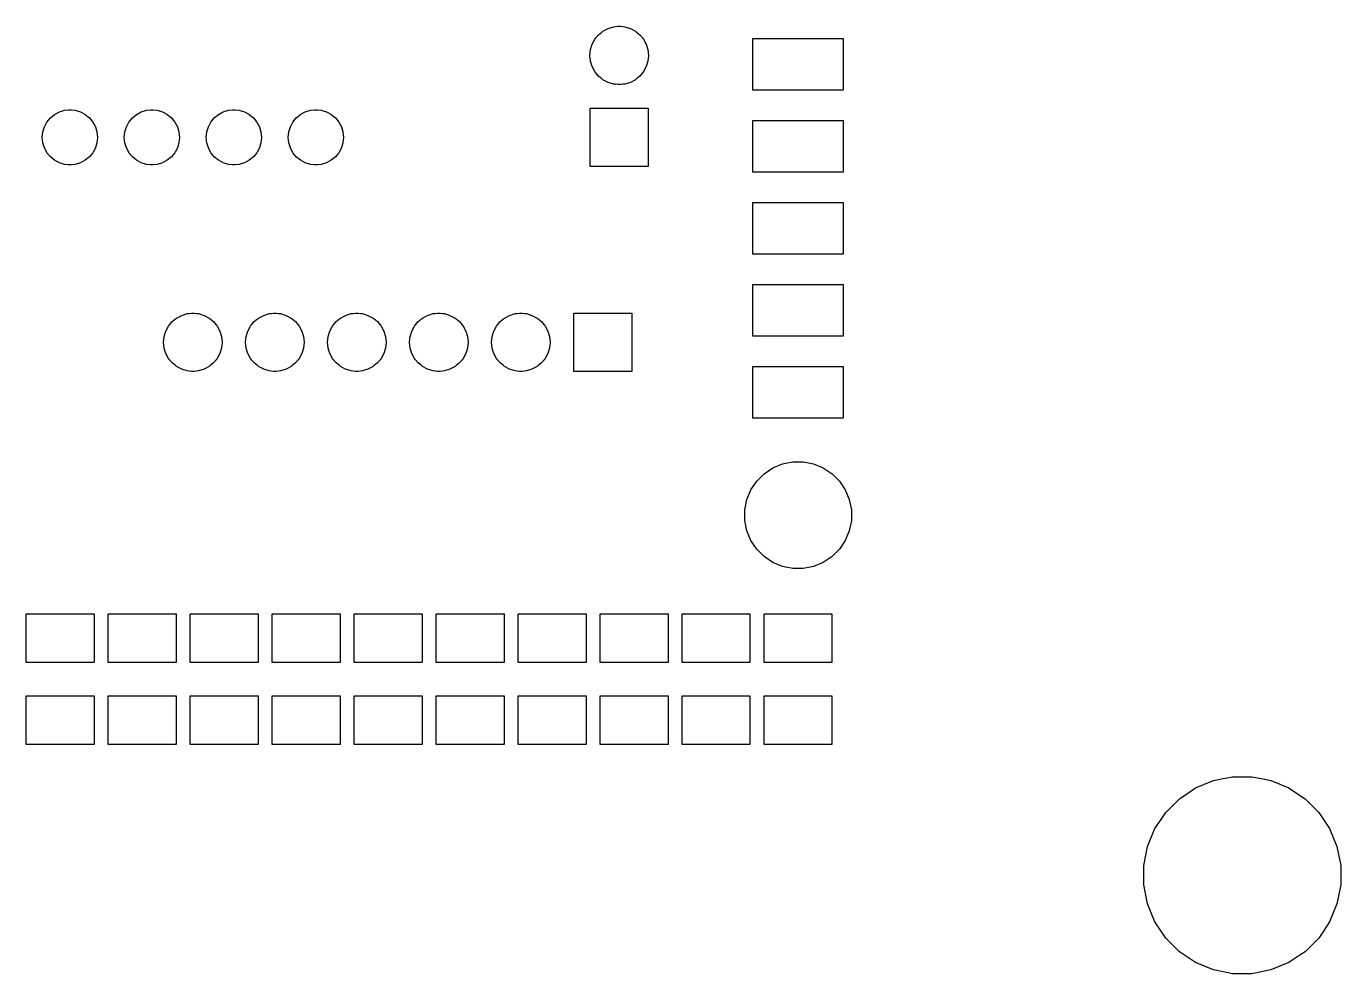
# Model space of a CAD drawing. Extents: x 80 to 161, y -179 to -63.
# Drawn here: x 120.57 to 161.29, y -178.31 to -148.96 of the extents above; entities that cross this region are included whole.
import ezdxf

# ---------------------------------------------------------------- set-up
doc = ezdxf.new("R2010")
doc.units = 0
doc.header["$MEASUREMENT"] = 0
doc.layers.add('BLACK', color=7, linetype='CONTINUOUS')

msp = doc.modelspace()

# ---------------------------------------------------------------- linework, layer by layer
at = {"layer": 'BLACK', "linetype": 'CONTINUOUS'}
for p, q in [((138.435, -149.107), (138.592, -149.024)), ((138.592, -149.024), (138.761, -148.972)), ((138.761, -148.972), (138.828, -148.966)), ((138.828, -148.966), (138.894, -148.959)), ((138.894, -148.959), (138.982, -148.959)), ((138.982, -148.959), (139.048, -148.966)), ((139.048, -148.966), (139.115, -148.972)), ((139.115, -148.972), (139.284, -149.024)), ((139.284, -149.024), (139.441, -149.107)), ((138.102, -149.514), (138.185, -149.357)), ((138.185, -149.357), (138.215, -149.321)), ((138.215, -149.321), (138.298, -149.22)), ((138.298, -149.22), (138.399, -149.137)), ((138.399, -149.137), (138.435, -149.107)), ((139.441, -149.107), (139.477, -149.137)), ((139.477, -149.137), (139.578, -149.22)), ((139.578, -149.22), (139.661, -149.321)), ((139.661, -149.321), (139.691, -149.357)), ((139.691, -149.357), (139.774, -149.514)), ((143.079, -150.936), (143.079, -149.334)), ((143.079, -149.334), (145.881, -149.334)), ((145.881, -149.334), (145.881, -150.936)), ((138.033, -149.86), (138.05, -149.683)), ((138.05, -150.037), (138.033, -149.86)), ((138.05, -149.683), (138.102, -149.514)), ((139.774, -149.514), (139.826, -149.683)), ((139.826, -149.683), (139.843, -149.86)), ((139.843, -149.86), (139.826, -150.037)), ((138.102, -150.206), (138.05, -150.037)), ((138.185, -150.363), (138.102, -150.206)), ((139.774, -150.206), (139.691, -150.363)), ((139.826, -150.037), (139.774, -150.206)), ((138.215, -150.399), (138.185, -150.363)), ((138.298, -150.5), (138.215, -150.399)), ((138.399, -150.583), (138.298, -150.5)), ((138.435, -150.613), (138.399, -150.583)), ((138.592, -150.696), (138.435, -150.613)), ((139.441, -150.613), (139.284, -150.696)), ((139.477, -150.583), (139.441, -150.613)), ((139.578, -150.5), (139.477, -150.583)), ((139.661, -150.399), (139.578, -150.5)), ((139.691, -150.363), (139.661, -150.399)), ((138.761, -150.748), (138.592, -150.696)), ((138.828, -150.754), (138.761, -150.748)), ((138.894, -150.761), (138.828, -150.754)), ((138.982, -150.761), (138.894, -150.761)), ((139.048, -150.754), (138.982, -150.761)), ((139.115, -150.748), (139.048, -150.754)), ((139.284, -150.696), (139.115, -150.748)), ((145.881, -150.936), (143.079, -150.936)), ((121.209, -151.925), (121.315, -151.795)), ((121.315, -151.795), (121.445, -151.689)), ((121.445, -151.689), (121.46, -151.681)), ((121.46, -151.681), (121.593, -151.61)), ((121.593, -151.61), (121.753, -151.561)), ((121.753, -151.561), (121.878, -151.549)), ((121.878, -151.549), (121.962, -151.549)), ((121.962, -151.549), (122.087, -151.561)), ((122.087, -151.561), (122.247, -151.61)), ((122.247, -151.61), (122.38, -151.681)), ((122.38, -151.681), (122.395, -151.689)), ((122.395, -151.689), (122.525, -151.795)), ((122.525, -151.795), (122.631, -151.925)), ((123.749, -151.925), (123.855, -151.795)), ((123.855, -151.795), (123.985, -151.689)), ((123.985, -151.689), (124, -151.681)), ((124, -151.681), (124.133, -151.61)), ((124.133, -151.61), (124.293, -151.561)), ((124.293, -151.561), (124.418, -151.549)), ((124.418, -151.549), (124.502, -151.549)), ((124.502, -151.549), (124.627, -151.561)), ((124.627, -151.561), (124.787, -151.61)), ((124.787, -151.61), (124.92, -151.681)), ((124.92, -151.681), (124.935, -151.689)), ((124.935, -151.689), (125.065, -151.795)), ((125.065, -151.795), (125.171, -151.925)), ((126.289, -151.925), (126.395, -151.795)), ((126.395, -151.795), (126.525, -151.689)), ((126.525, -151.689), (126.54, -151.681)), ((126.54, -151.681), (126.673, -151.61)), ((126.673, -151.61), (126.833, -151.561)), ((126.833, -151.561), (126.958, -151.549)), ((126.958, -151.549), (127.042, -151.549)), ((127.042, -151.549), (127.167, -151.561)), ((127.167, -151.561), (127.327, -151.61)), ((127.327, -151.61), (127.46, -151.681)), ((127.46, -151.681), (127.475, -151.689)), ((127.475, -151.689), (127.605, -151.795)), ((127.605, -151.795), (127.711, -151.925)), ((128.829, -151.925), (128.935, -151.795)), ((128.935, -151.795), (129.065, -151.689)), ((129.065, -151.689), (129.08, -151.681)), ((129.08, -151.681), (129.213, -151.61)), ((129.213, -151.61), (129.373, -151.561)), ((129.373, -151.561), (129.498, -151.549)), ((129.498, -151.549), (129.582, -151.549)), ((129.582, -151.549), (129.707, -151.561)), ((129.707, -151.561), (129.867, -151.61)), ((129.867, -151.61), (130, -151.681)), ((130, -151.681), (130.015, -151.689)), ((130.015, -151.689), (130.145, -151.795)), ((130.145, -151.795), (130.251, -151.925)), ((138.037, -153.301), (138.037, -151.499)), ((138.037, -151.499), (139.839, -151.499)), ((139.839, -151.499), (139.839, -153.301)), ((143.079, -153.476), (143.079, -151.874)), ((143.079, -151.874), (145.881, -151.874)), ((145.881, -151.874), (145.881, -153.476)), ((121.065, -152.4), (121.081, -152.233)), ((121.081, -152.233), (121.13, -152.073)), ((121.13, -152.073), (121.209, -151.925)), ((121.209, -151.925), (121.209, -151.925)), ((122.631, -151.925), (122.631, -151.925)), ((122.631, -151.925), (122.71, -152.073)), ((122.71, -152.073), (122.759, -152.233)), ((122.759, -152.233), (122.775, -152.4)), ((123.605, -152.4), (123.621, -152.233)), ((123.621, -152.233), (123.67, -152.073)), ((123.67, -152.073), (123.749, -151.925)), ((123.749, -151.925), (123.749, -151.925)), ((125.171, -151.925), (125.171, -151.925)), ((125.171, -151.925), (125.25, -152.073)), ((125.25, -152.073), (125.299, -152.233)), ((125.299, -152.233), (125.315, -152.4)), ((126.145, -152.4), (126.161, -152.233)), ((126.161, -152.233), (126.21, -152.073)), ((126.21, -152.073), (126.289, -151.925)), ((126.289, -151.925), (126.289, -151.925)), ((127.711, -151.925), (127.711, -151.925)), ((127.711, -151.925), (127.79, -152.073)), ((127.79, -152.073), (127.839, -152.233)), ((127.839, -152.233), (127.855, -152.4)), ((128.685, -152.4), (128.701, -152.233)), ((128.701, -152.233), (128.75, -152.073)), ((128.75, -152.073), (128.829, -151.925)), ((128.829, -151.925), (128.829, -151.925)), ((130.251, -151.925), (130.251, -151.925)), ((130.251, -151.925), (130.33, -152.073)), ((130.33, -152.073), (130.379, -152.233)), ((130.379, -152.233), (130.395, -152.4)), ((121.081, -152.567), (121.065, -152.4)), ((121.13, -152.727), (121.081, -152.567)), ((122.759, -152.567), (122.71, -152.727)), ((122.775, -152.4), (122.759, -152.567)), ((123.621, -152.567), (123.605, -152.4)), ((123.67, -152.727), (123.621, -152.567)), ((125.299, -152.567), (125.25, -152.727)), ((125.315, -152.4), (125.299, -152.567)), ((126.161, -152.567), (126.145, -152.4)), ((126.21, -152.727), (126.161, -152.567)), ((127.839, -152.567), (127.79, -152.727)), ((127.855, -152.4), (127.839, -152.567)), ((128.701, -152.567), (128.685, -152.4)), ((128.75, -152.727), (128.701, -152.567)), ((130.379, -152.567), (130.33, -152.727)), ((130.395, -152.4), (130.379, -152.567)), ((121.201, -152.86), (121.13, -152.727)), ((121.209, -152.875), (121.201, -152.86)), ((121.315, -153.005), (121.209, -152.875)), ((121.445, -153.111), (121.315, -153.005)), ((121.593, -153.19), (121.445, -153.111)), ((121.445, -153.111), (121.445, -153.111)), ((122.395, -153.111), (122.247, -153.19)), ((122.525, -153.005), (122.395, -153.111)), ((122.395, -153.111), (122.395, -153.111)), ((122.631, -152.875), (122.525, -153.005)), ((122.639, -152.86), (122.631, -152.875)), ((122.71, -152.727), (122.639, -152.86)), ((123.741, -152.86), (123.67, -152.727)), ((123.749, -152.875), (123.741, -152.86)), ((123.855, -153.005), (123.749, -152.875)), ((123.985, -153.111), (123.855, -153.005)), ((124.133, -153.19), (123.985, -153.111)), ((123.985, -153.111), (123.985, -153.111)), ((124.935, -153.111), (124.787, -153.19)), ((125.065, -153.005), (124.935, -153.111)), ((124.935, -153.111), (124.935, -153.111)), ((125.171, -152.875), (125.065, -153.005)), ((125.179, -152.86), (125.171, -152.875)), ((125.25, -152.727), (125.179, -152.86)), ((126.281, -152.86), (126.21, -152.727)), ((126.289, -152.875), (126.281, -152.86)), ((126.395, -153.005), (126.289, -152.875)), ((126.525, -153.111), (126.395, -153.005)), ((126.673, -153.19), (126.525, -153.111)), ((126.525, -153.111), (126.525, -153.111)), ((127.475, -153.111), (127.327, -153.19)), ((127.605, -153.005), (127.475, -153.111)), ((127.475, -153.111), (127.475, -153.111)), ((127.711, -152.875), (127.605, -153.005)), ((127.719, -152.86), (127.711, -152.875)), ((127.79, -152.727), (127.719, -152.86)), ((128.821, -152.86), (128.75, -152.727)), ((128.829, -152.875), (128.821, -152.86)), ((128.935, -153.005), (128.829, -152.875)), ((129.065, -153.111), (128.935, -153.005)), ((129.213, -153.19), (129.065, -153.111)), ((129.065, -153.111), (129.065, -153.111)), ((130.015, -153.111), (129.867, -153.19)), ((130.145, -153.005), (130.015, -153.111)), ((130.015, -153.111), (130.015, -153.111)), ((130.251, -152.875), (130.145, -153.005)), ((130.259, -152.86), (130.251, -152.875)), ((130.33, -152.727), (130.259, -152.86)), ((121.753, -153.239), (121.593, -153.19)), ((121.878, -153.251), (121.753, -153.239)), ((121.962, -153.251), (121.878, -153.251)), ((122.087, -153.239), (121.962, -153.251)), ((122.247, -153.19), (122.087, -153.239)), ((124.293, -153.239), (124.133, -153.19)), ((124.418, -153.251), (124.293, -153.239)), ((124.502, -153.251), (124.418, -153.251)), ((124.627, -153.239), (124.502, -153.251)), ((124.787, -153.19), (124.627, -153.239)), ((126.833, -153.239), (126.673, -153.19)), ((126.958, -153.251), (126.833, -153.239)), ((127.042, -153.251), (126.958, -153.251)), ((127.167, -153.239), (127.042, -153.251)), ((127.327, -153.19), (127.167, -153.239)), ((129.373, -153.239), (129.213, -153.19)), ((129.498, -153.251), (129.373, -153.239)), ((129.582, -153.251), (129.498, -153.251)), ((129.707, -153.239), (129.582, -153.251)), ((129.867, -153.19), (129.707, -153.239)), ((139.839, -153.301), (138.037, -153.301)), ((145.881, -153.476), (143.079, -153.476)), ((143.079, -156.016), (143.079, -154.414)), ((143.079, -154.414), (145.881, -154.414)), ((145.881, -154.414), (145.881, -156.016)), ((145.881, -156.016), (143.079, -156.016)), ((143.079, -158.556), (143.079, -156.954)), ((143.079, -156.954), (145.881, -156.954)), ((145.881, -156.954), (145.881, -158.556)), ((125.191, -158.027), (125.227, -157.997)), ((125.227, -157.997), (125.384, -157.914)), ((125.384, -157.914), (125.553, -157.862)), ((125.553, -157.862), (125.62, -157.856)), ((125.62, -157.856), (125.686, -157.849)), ((125.686, -157.849), (125.774, -157.849)), ((125.774, -157.849), (125.84, -157.856)), ((125.84, -157.856), (125.907, -157.862)), ((125.907, -157.862), (126.076, -157.914)), ((126.076, -157.914), (126.233, -157.997)), ((126.233, -157.997), (126.269, -158.027)), ((127.731, -158.027), (127.767, -157.997)), ((127.767, -157.997), (127.924, -157.914)), ((127.924, -157.914), (128.093, -157.862)), ((128.093, -157.862), (128.16, -157.856)), ((128.16, -157.856), (128.226, -157.849)), ((128.226, -157.849), (128.314, -157.849)), ((128.314, -157.849), (128.38, -157.856)), ((128.38, -157.856), (128.447, -157.862)), ((128.447, -157.862), (128.616, -157.914)), ((128.616, -157.914), (128.773, -157.997)), ((128.773, -157.997), (128.809, -158.027)), ((130.271, -158.027), (130.307, -157.997)), ((130.307, -157.997), (130.464, -157.914)), ((130.464, -157.914), (130.633, -157.862)), ((130.633, -157.862), (130.7, -157.856)), ((130.7, -157.856), (130.766, -157.849)), ((130.766, -157.849), (130.854, -157.849)), ((130.854, -157.849), (130.92, -157.856)), ((130.92, -157.856), (130.987, -157.862)), ((130.987, -157.862), (131.156, -157.914)), ((131.156, -157.914), (131.313, -157.997)), ((131.313, -157.997), (131.349, -158.027)), ((132.811, -158.027), (132.847, -157.997)), ((132.847, -157.997), (133.004, -157.914)), ((133.004, -157.914), (133.173, -157.862)), ((133.173, -157.862), (133.24, -157.856)), ((133.24, -157.856), (133.306, -157.849)), ((133.306, -157.849), (133.394, -157.849)), ((133.394, -157.849), (133.46, -157.856)), ((133.46, -157.856), (133.527, -157.862)), ((133.527, -157.862), (133.696, -157.914)), ((133.696, -157.914), (133.853, -157.997)), ((133.853, -157.997), (133.889, -158.027)), ((135.351, -158.027), (135.387, -157.997)), ((135.387, -157.997), (135.544, -157.914)), ((135.544, -157.914), (135.713, -157.862)), ((135.713, -157.862), (135.78, -157.856)), ((135.78, -157.856), (135.846, -157.849)), ((135.846, -157.849), (135.934, -157.849)), ((135.934, -157.849), (136, -157.856)), ((136, -157.856), (136.067, -157.862)), ((136.067, -157.862), (136.236, -157.914)), ((136.236, -157.914), (136.393, -157.997)), ((136.393, -157.997), (136.429, -158.027)), ((137.529, -159.651), (137.529, -157.849)), ((137.529, -157.849), (139.331, -157.849)), ((139.331, -157.849), (139.331, -159.651)), ((124.842, -158.573), (124.894, -158.404)), ((124.894, -158.404), (124.977, -158.247)), ((124.977, -158.247), (125.007, -158.211)), ((125.007, -158.211), (125.09, -158.11)), ((125.09, -158.11), (125.191, -158.027)), ((126.269, -158.027), (126.37, -158.11)), ((126.37, -158.11), (126.453, -158.211)), ((126.453, -158.211), (126.483, -158.247)), ((126.483, -158.247), (126.566, -158.404)), ((126.566, -158.404), (126.618, -158.573)), ((127.382, -158.573), (127.434, -158.404)), ((127.434, -158.404), (127.517, -158.247)), ((127.517, -158.247), (127.547, -158.211)), ((127.547, -158.211), (127.63, -158.11)), ((127.63, -158.11), (127.731, -158.027)), ((128.809, -158.027), (128.91, -158.11)), ((128.91, -158.11), (128.993, -158.211)), ((128.993, -158.211), (129.023, -158.247)), ((129.023, -158.247), (129.106, -158.404)), ((129.106, -158.404), (129.158, -158.573)), ((129.922, -158.573), (129.974, -158.404)), ((129.974, -158.404), (130.057, -158.247)), ((130.057, -158.247), (130.087, -158.211)), ((130.087, -158.211), (130.17, -158.11)), ((130.17, -158.11), (130.271, -158.027)), ((131.349, -158.027), (131.45, -158.11)), ((131.45, -158.11), (131.533, -158.211)), ((131.533, -158.211), (131.563, -158.247)), ((131.563, -158.247), (131.646, -158.404)), ((131.646, -158.404), (131.698, -158.573)), ((132.462, -158.573), (132.514, -158.404)), ((132.514, -158.404), (132.597, -158.247)), ((132.597, -158.247), (132.627, -158.211)), ((132.627, -158.211), (132.71, -158.11)), ((132.71, -158.11), (132.811, -158.027)), ((133.889, -158.027), (133.99, -158.11)), ((133.99, -158.11), (134.073, -158.211)), ((134.073, -158.211), (134.103, -158.247)), ((134.103, -158.247), (134.186, -158.404)), ((134.186, -158.404), (134.238, -158.573)), ((135.002, -158.573), (135.054, -158.404)), ((135.054, -158.404), (135.137, -158.247)), ((135.137, -158.247), (135.167, -158.211)), ((135.167, -158.211), (135.25, -158.11)), ((135.25, -158.11), (135.351, -158.027)), ((136.429, -158.027), (136.53, -158.11)), ((136.53, -158.11), (136.613, -158.211)), ((136.613, -158.211), (136.643, -158.247)), ((136.643, -158.247), (136.726, -158.404)), ((136.726, -158.404), (136.778, -158.573)), ((124.825, -158.75), (124.842, -158.573)), ((124.842, -158.927), (124.825, -158.75)), ((126.618, -158.573), (126.635, -158.75)), ((126.635, -158.75), (126.618, -158.927)), ((127.365, -158.75), (127.382, -158.573)), ((127.382, -158.927), (127.365, -158.75)), ((129.158, -158.573), (129.175, -158.75)), ((129.175, -158.75), (129.158, -158.927)), ((129.905, -158.75), (129.922, -158.573)), ((129.922, -158.927), (129.905, -158.75)), ((131.698, -158.573), (131.715, -158.75)), ((131.715, -158.75), (131.698, -158.927)), ((132.445, -158.75), (132.462, -158.573)), ((132.462, -158.927), (132.445, -158.75)), ((134.238, -158.573), (134.255, -158.75)), ((134.255, -158.75), (134.238, -158.927)), ((134.985, -158.75), (135.002, -158.573)), ((135.002, -158.927), (134.985, -158.75)), ((136.778, -158.573), (136.795, -158.75)), ((136.795, -158.75), (136.778, -158.927)), ((145.881, -158.556), (143.079, -158.556)), ((124.894, -159.096), (124.842, -158.927)), ((124.977, -159.253), (124.894, -159.096)), ((126.566, -159.096), (126.483, -159.253)), ((126.618, -158.927), (126.566, -159.096)), ((127.434, -159.096), (127.382, -158.927)), ((127.517, -159.253), (127.434, -159.096)), ((129.106, -159.096), (129.023, -159.253)), ((129.158, -158.927), (129.106, -159.096)), ((129.974, -159.096), (129.922, -158.927)), ((130.057, -159.253), (129.974, -159.096)), ((131.646, -159.096), (131.563, -159.253)), ((131.698, -158.927), (131.646, -159.096)), ((132.514, -159.096), (132.462, -158.927)), ((132.597, -159.253), (132.514, -159.096)), ((134.186, -159.096), (134.103, -159.253)), ((134.238, -158.927), (134.186, -159.096)), ((135.054, -159.096), (135.002, -158.927)), ((135.137, -159.253), (135.054, -159.096)), ((136.726, -159.096), (136.643, -159.253)), ((136.778, -158.927), (136.726, -159.096)), ((125.007, -159.289), (124.977, -159.253)), ((125.09, -159.39), (125.007, -159.289)), ((125.191, -159.473), (125.09, -159.39)), ((125.227, -159.503), (125.191, -159.473)), ((125.384, -159.586), (125.227, -159.503)), ((125.553, -159.638), (125.384, -159.586)), ((125.62, -159.644), (125.553, -159.638)), ((125.907, -159.638), (125.84, -159.644)), ((126.076, -159.586), (125.907, -159.638)), ((126.233, -159.503), (126.076, -159.586)), ((126.269, -159.473), (126.233, -159.503)), ((126.37, -159.39), (126.269, -159.473)), ((126.453, -159.289), (126.37, -159.39)), ((126.483, -159.253), (126.453, -159.289)), ((127.547, -159.289), (127.517, -159.253)), ((127.63, -159.39), (127.547, -159.289)), ((127.731, -159.473), (127.63, -159.39)), ((127.767, -159.503), (127.731, -159.473)), ((127.924, -159.586), (127.767, -159.503)), ((128.093, -159.638), (127.924, -159.586)), ((128.16, -159.644), (128.093, -159.638)), ((128.447, -159.638), (128.38, -159.644)), ((128.616, -159.586), (128.447, -159.638)), ((128.773, -159.503), (128.616, -159.586)), ((128.809, -159.473), (128.773, -159.503)), ((128.91, -159.39), (128.809, -159.473)), ((128.993, -159.289), (128.91, -159.39)), ((129.023, -159.253), (128.993, -159.289)), ((130.087, -159.289), (130.057, -159.253)), ((130.17, -159.39), (130.087, -159.289)), ((130.271, -159.473), (130.17, -159.39)), ((130.307, -159.503), (130.271, -159.473)), ((130.464, -159.586), (130.307, -159.503)), ((130.633, -159.638), (130.464, -159.586)), ((130.7, -159.644), (130.633, -159.638)), ((130.987, -159.638), (130.92, -159.644)), ((131.156, -159.586), (130.987, -159.638)), ((131.313, -159.503), (131.156, -159.586)), ((131.349, -159.473), (131.313, -159.503)), ((131.45, -159.39), (131.349, -159.473)), ((131.533, -159.289), (131.45, -159.39)), ((131.563, -159.253), (131.533, -159.289)), ((132.627, -159.289), (132.597, -159.253)), ((132.71, -159.39), (132.627, -159.289)), ((132.811, -159.473), (132.71, -159.39)), ((132.847, -159.503), (132.811, -159.473)), ((133.004, -159.586), (132.847, -159.503)), ((133.173, -159.638), (133.004, -159.586)), ((133.24, -159.644), (133.173, -159.638)), ((133.527, -159.638), (133.46, -159.644)), ((133.696, -159.586), (133.527, -159.638)), ((133.853, -159.503), (133.696, -159.586)), ((133.889, -159.473), (133.853, -159.503)), ((133.99, -159.39), (133.889, -159.473)), ((134.073, -159.289), (133.99, -159.39)), ((134.103, -159.253), (134.073, -159.289)), ((135.167, -159.289), (135.137, -159.253)), ((135.25, -159.39), (135.167, -159.289)), ((135.351, -159.473), (135.25, -159.39)), ((135.387, -159.503), (135.351, -159.473)), ((135.544, -159.586), (135.387, -159.503)), ((135.713, -159.638), (135.544, -159.586)), ((135.78, -159.644), (135.713, -159.638)), ((136.067, -159.638), (136, -159.644)), ((136.236, -159.586), (136.067, -159.638)), ((136.393, -159.503), (136.236, -159.586)), ((136.429, -159.473), (136.393, -159.503)), ((136.53, -159.39), (136.429, -159.473)), ((136.613, -159.289), (136.53, -159.39)), ((136.643, -159.253), (136.613, -159.289)), ((143.079, -161.096), (143.079, -159.494)), ((143.079, -159.494), (145.881, -159.494)), ((145.881, -159.494), (145.881, -161.096)), ((125.686, -159.651), (125.62, -159.644)), ((125.774, -159.651), (125.686, -159.651)), ((125.84, -159.644), (125.774, -159.651)), ((128.226, -159.651), (128.16, -159.644)), ((128.314, -159.651), (128.226, -159.651)), ((128.38, -159.644), (128.314, -159.651)), ((130.766, -159.651), (130.7, -159.644)), ((130.854, -159.651), (130.766, -159.651)), ((130.92, -159.644), (130.854, -159.651)), ((133.306, -159.651), (133.24, -159.644)), ((133.394, -159.651), (133.306, -159.651)), ((133.46, -159.644), (133.394, -159.651)), ((135.846, -159.651), (135.78, -159.644)), ((135.934, -159.651), (135.846, -159.651)), ((136, -159.644), (135.934, -159.651)), ((139.331, -159.651), (137.529, -159.651)), ((145.881, -161.096), (143.079, -161.096)), ((144.105, -162.496), (144.317, -162.454)), ((144.317, -162.454), (144.643, -162.454)), ((144.643, -162.454), (144.855, -162.496)), ((143.198, -163.053), (143.428, -162.823)), ((143.428, -162.823), (143.698, -162.642)), ((143.698, -162.642), (143.998, -162.517)), ((143.998, -162.517), (144.105, -162.496)), ((144.855, -162.496), (144.962, -162.517)), ((144.962, -162.517), (145.262, -162.642)), ((145.262, -162.642), (145.532, -162.823)), ((145.532, -162.823), (145.762, -163.053)), ((143.017, -163.323), (143.198, -163.053)), ((145.762, -163.053), (145.943, -163.323)), ((142.829, -163.942), (142.892, -163.623)), ((142.892, -163.623), (143.017, -163.323)), ((145.943, -163.323), (146.068, -163.623)), ((146.068, -163.623), (146.131, -163.942)), ((142.829, -164.268), (142.829, -163.942)), ((146.131, -163.942), (146.131, -164.268)), ((142.892, -164.587), (142.829, -164.268)), ((146.131, -164.268), (146.068, -164.587)), ((143.017, -164.887), (142.892, -164.587)), ((143.198, -165.157), (143.017, -164.887)), ((145.943, -164.887), (145.762, -165.157)), ((146.068, -164.587), (145.943, -164.887)), ((143.428, -165.387), (143.198, -165.157)), ((145.762, -165.157), (145.532, -165.387)), ((143.698, -165.568), (143.428, -165.387)), ((143.998, -165.693), (143.698, -165.568)), ((144.105, -165.714), (143.998, -165.693)), ((144.317, -165.756), (144.105, -165.714)), ((144.855, -165.714), (144.643, -165.756)), ((144.962, -165.693), (144.855, -165.714)), ((145.262, -165.568), (144.962, -165.693)), ((145.532, -165.387), (145.262, -165.568)), ((144.643, -165.756), (144.317, -165.756)), ((120.569, -168.666), (120.569, -167.164)), ((120.569, -167.164), (122.671, -167.164)), ((122.671, -167.164), (122.671, -168.666)), ((123.109, -168.666), (123.109, -167.164)), ((123.109, -167.164), (125.211, -167.164)), ((125.211, -167.164), (125.211, -168.666)), ((125.649, -168.666), (125.649, -167.164)), ((125.649, -167.164), (127.751, -167.164)), ((127.751, -167.164), (127.751, -168.666)), ((128.189, -168.666), (128.189, -167.164)), ((128.189, -167.164), (130.291, -167.164)), ((130.291, -167.164), (130.291, -168.666)), ((130.729, -168.666), (130.729, -167.164)), ((130.729, -167.164), (132.831, -167.164)), ((132.831, -167.164), (132.831, -168.666)), ((133.269, -168.666), (133.269, -167.164)), ((133.269, -167.164), (135.371, -167.164)), ((135.371, -167.164), (135.371, -168.666)), ((135.809, -168.666), (135.809, -167.164)), ((135.809, -167.164), (137.911, -167.164)), ((137.911, -167.164), (137.911, -168.666)), ((138.349, -168.666), (138.349, -167.164)), ((138.349, -167.164), (140.451, -167.164)), ((140.451, -167.164), (140.451, -168.666)), ((140.889, -168.666), (140.889, -167.164)), ((140.889, -167.164), (142.991, -167.164)), ((142.991, -167.164), (142.991, -168.666)), ((143.429, -168.666), (143.429, -167.164)), ((143.429, -167.164), (145.531, -167.164)), ((145.531, -167.164), (145.531, -168.666)), ((122.671, -168.666), (120.569, -168.666)), ((125.211, -168.666), (123.109, -168.666)), ((127.751, -168.666), (125.649, -168.666)), ((130.291, -168.666), (128.189, -168.666)), ((132.831, -168.666), (130.729, -168.666)), ((135.371, -168.666), (133.269, -168.666)), ((137.911, -168.666), (135.809, -168.666)), ((140.451, -168.666), (138.349, -168.666)), ((142.991, -168.666), (140.889, -168.666)), ((145.531, -168.666), (143.429, -168.666)), ((120.569, -171.206), (120.569, -169.704)), ((120.569, -169.704), (122.671, -169.704)), ((122.671, -169.704), (122.671, -171.206)), ((123.109, -171.206), (123.109, -169.704)), ((123.109, -169.704), (125.211, -169.704)), ((125.211, -169.704), (125.211, -171.206)), ((125.649, -171.206), (125.649, -169.704)), ((125.649, -169.704), (127.751, -169.704)), ((127.751, -169.704), (127.751, -171.206)), ((128.189, -171.206), (128.189, -169.704)), ((128.189, -169.704), (130.291, -169.704)), ((130.291, -169.704), (130.291, -171.206)), ((130.729, -171.206), (130.729, -169.704)), ((130.729, -169.704), (132.831, -169.704)), ((132.831, -169.704), (132.831, -171.206)), ((133.269, -171.206), (133.269, -169.704)), ((133.269, -169.704), (135.371, -169.704)), ((135.371, -169.704), (135.371, -171.206)), ((135.809, -171.206), (135.809, -169.704)), ((135.809, -169.704), (137.911, -169.704)), ((137.911, -169.704), (137.911, -171.206)), ((138.349, -171.206), (138.349, -169.704)), ((138.349, -169.704), (140.451, -169.704)), ((140.451, -169.704), (140.451, -171.206)), ((140.889, -171.206), (140.889, -169.704)), ((140.889, -169.704), (142.991, -169.704)), ((142.991, -169.704), (142.991, -171.206)), ((143.429, -171.206), (143.429, -169.704)), ((143.429, -169.704), (145.531, -169.704)), ((145.531, -169.704), (145.531, -171.206)), ((122.671, -171.206), (120.569, -171.206)), ((125.211, -171.206), (123.109, -171.206)), ((127.751, -171.206), (125.649, -171.206)), ((130.291, -171.206), (128.189, -171.206)), ((132.831, -171.206), (130.729, -171.206)), ((135.371, -171.206), (133.269, -171.206)), ((137.911, -171.206), (135.809, -171.206)), ((140.451, -171.206), (138.349, -171.206)), ((142.991, -171.206), (140.889, -171.206)), ((145.531, -171.206), (143.429, -171.206)), ((157.647, -172.268), (157.942, -172.209)), ((157.942, -172.209), (158.542, -172.209)), ((158.542, -172.209), (158.837, -172.268)), ((156.556, -172.717), (156.797, -172.556)), ((156.797, -172.556), (157.352, -172.326)), ((157.352, -172.326), (157.647, -172.268)), ((158.837, -172.268), (159.132, -172.326)), ((159.132, -172.326), (159.687, -172.556)), ((159.687, -172.556), (159.928, -172.717)), ((155.872, -173.315), (156.297, -172.89)), ((156.297, -172.89), (156.556, -172.717)), ((159.928, -172.717), (160.187, -172.89)), ((160.187, -172.89), (160.612, -173.315)), ((155.729, -173.529), (155.872, -173.315)), ((160.612, -173.315), (160.755, -173.529)), ((155.308, -174.37), (155.538, -173.815)), ((155.538, -173.815), (155.729, -173.529)), ((160.755, -173.529), (160.946, -173.815)), ((160.946, -173.815), (161.176, -174.37)), ((155.191, -174.96), (155.308, -174.37)), ((161.176, -174.37), (161.293, -174.96)), ((155.191, -175.56), (155.191, -174.96)), ((161.293, -174.96), (161.293, -175.56)), ((155.308, -176.15), (155.191, -175.56)), ((161.293, -175.56), (161.176, -176.15)), ((155.538, -176.705), (155.308, -176.15)), ((161.176, -176.15), (160.946, -176.705)), ((155.729, -176.991), (155.538, -176.705)), ((160.946, -176.705), (160.755, -176.991)), ((155.872, -177.205), (155.729, -176.991)), ((160.755, -176.991), (160.612, -177.205)), ((156.297, -177.63), (155.872, -177.205)), ((160.612, -177.205), (160.187, -177.63)), ((156.422, -177.713), (156.297, -177.63)), ((156.797, -177.964), (156.422, -177.713)), ((160.062, -177.713), (159.687, -177.964)), ((160.187, -177.63), (160.062, -177.713)), ((157.352, -178.194), (156.797, -177.964)), ((157.647, -178.252), (157.352, -178.194)), ((157.942, -178.311), (157.647, -178.252)), ((158.542, -178.311), (157.942, -178.311)), ((158.837, -178.252), (158.542, -178.311)), ((159.132, -178.194), (158.837, -178.252)), ((159.687, -177.964), (159.132, -178.194))]:
    msp.add_line(p, q, dxfattribs=at)

doc.saveas('drawing.dxf')
